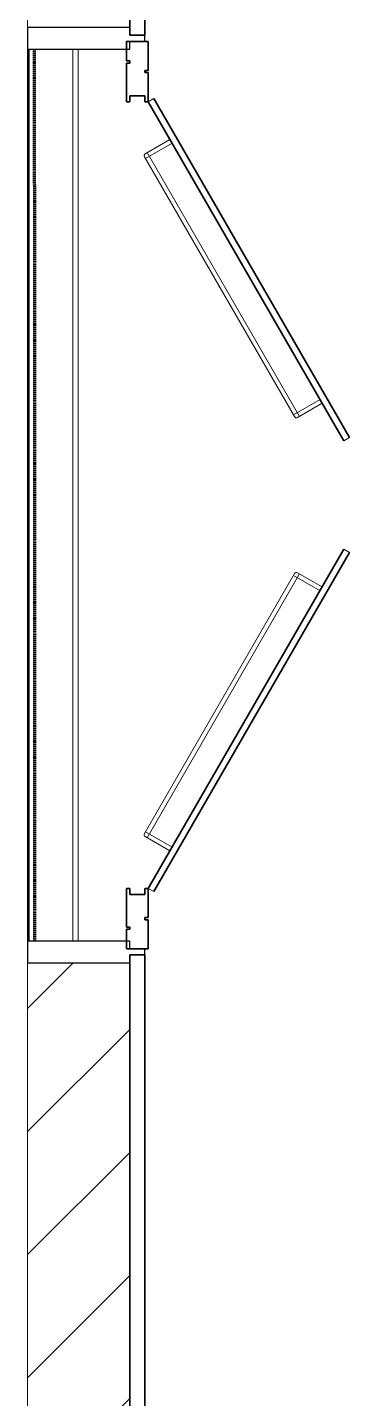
# Model space of a CAD drawing. Header units: millimetres. Extents: x -4948 to 42228, y -4856 to 69378.
# Drawn here: x 37084 to 37824, y 20065 to 23217 of the extents above; entities that cross this region are included whole.
import ezdxf

# ---------------------------------------------------------------- set-up
doc = ezdxf.new("R2010")
doc.units = ezdxf.units.MM
doc.linetypes.add('Штрих 3 х 1_5 мм', pattern=[4.5, 3, -1.5])
for name, color, linetype, lineweight in [('A-AREA', 32, 'Continuous', 9), ('A-FLOR', 192, 'Continuous', 13), ('A-GLAZ-CURT', 52, 'Continuous', 9), ('A-GLAZ-CWMG', 51, 'Continuous', 9), ('A-WALL', 113, 'Continuous', 13)]:
    doc.layers.add(name, color=color, linetype=linetype, lineweight=lineweight)

# ---------------------------------------------------------------- blocks, each defined once
blk = doc.blocks.new('27ELB-RD-AR-0000-BIM_rvt-1-1 этаж отм_ _0_000 лотки')
at = {"layer": 'A-GLAZ-CWMG'}
h = blk.add_hatch(dxfattribs=at)
h.set_pattern_fill('FP_3', color=252, style=0, pattern_type=2)
h.set_pattern_definition([(45, (0, 0), (-141.4214, 141.4214), [])])
h.paths.add_polyline_path([(37084, 19017.1), (37319, 19017.1), (37319, 21067.1), (37084, 21067.1), (37084, 19363.9)], flags=0)
at = {"layer": 'A-AREA', "color": 252, "linetype": 'Штрих 3 х 1_5 мм', "lineweight": 70}
blk.add_line((37101.2, 21117.1), (37100.4, 23167.1), dxfattribs=at)
at = {"layer": 'A-GLAZ-CURT', "color": 252, "lineweight": 35}
for p, q in [((37319, 25285.1), (37319, 23199.1)), ((37354, 23199.1), (37354, 25285.1)), ((37319, 23199.1), (37354, 23199.1)), ((37361.5, 23185.1), (37311.5, 23185.1)), ((37311.5, 23185.1), (37311.5, 23140.1)), ((37361.5, 23118.1), (37361.5, 23185.1)), ((37311.5, 23140.1), (37319.5, 23140.1)), ((37319.5, 23135.1), (37311.5, 23135.1)), ((37311.5, 23135.1), (37311.5, 23046.1)), ((37319.5, 23140.1), (37319.5, 23135.1)), ((37353.5, 23113.1), (37353.5, 23118.1)), ((37353.5, 23118.1), (37361.5, 23118.1)), ((37361.5, 23113.1), (37353.5, 23113.1)), ((37361.5, 23046.1), (37361.5, 23113.1)), ((37311.5, 23046.1), (37319, 23046.1)), ((37319, 23046.1), (37319, 23060.1)), ((37319, 23060.1), (37354, 23060.1)), ((37354, 23060.1), (37354, 23046.1)), ((37354, 23046.1), (37361.5, 23046.1)), ((37361.5, 23046.1), (37811.5, 22266.7)), ((37374.5, 23053.6), (37824.5, 22274.2)), ((37361.5, 21238.1), (37811.5, 22017.5)), ((37374.5, 21230.6), (37824.5, 22010)), ((37319, 21238.1), (37311.5, 21238.1)), ((37311.5, 21238.1), (37311.5, 21149.1)), ((37319, 21224.1), (37319, 21238.1)), ((37354, 21224.1), (37319, 21224.1)), ((37361.5, 21238.1), (37354, 21238.1)), ((37354, 21238.1), (37354, 21224.1)), ((37361.5, 21171.1), (37361.5, 21238.1)), ((37311.5, 21149.1), (37319.5, 21149.1)), ((37319.5, 21149.1), (37319.5, 21144.1)), ((37353.5, 21166.1), (37353.5, 21171.1)), ((37353.5, 21171.1), (37361.5, 21171.1)), ((37361.5, 21166.1), (37353.5, 21166.1)), ((37361.5, 21099.1), (37361.5, 21166.1)), ((37319.5, 21144.1), (37311.5, 21144.1)), ((37311.5, 21144.1), (37311.5, 21099.1)), ((37311.5, 21099.1), (37361.5, 21099.1)), ((37319, 21085.1), (37319, 18999.1)), ((37354, 21085.1), (37319, 21085.1)), ((37354, 18999.1), (37354, 21085.1))]:
    blk.add_line(p, q, dxfattribs=at)
at = {"layer": 'A-GLAZ-CURT', "color": 252}
for p, q in [((37361.5, 23046.1), (37374.5, 23053.6)), ((37354.9, 22926.8), (37411.5, 22959.5)), ((37355.6, 22915.7), (37416.5, 22950.8)), ((37698.1, 22322.4), (37353.1, 22920)), ((37709.3, 22323.1), (37359.3, 22929.3)), ((37695.6, 22326.8), (37756.5, 22361.9)), ((37704.9, 22320.6), (37761.5, 22353.3)), ((37811.5, 22266.7), (37824.5, 22274.2)), ((37811.5, 22017.5), (37824.5, 22010)), ((37698.1, 21961.7), (37352.9, 21363.9)), ((37709.3, 21961.1), (37359.1, 21354.6)), ((37695.6, 21957.4), (37756.5, 21922.3)), ((37704.9, 21963.6), (37761.5, 21930.9)), ((37354.8, 21357.1), (37411.3, 21324.4)), ((37355.4, 21368.2), (37416.3, 21333.1)), ((37361.5, 21238.1), (37374.5, 21230.6))]:
    blk.add_line(p, q, dxfattribs=at)
for centre, start, end in [((37357.4, 22922.5), 120, 210), ((37702.4, 22324.9), 210, 300), ((37702.4, 21959.2), 60, 150), ((37357.3, 21361.4), 150, 240)]:
    blk.add_arc(centre, 5, start, end, dxfattribs=at)
at = {"layer": 'A-GLAZ-CWMG', "color": 252}
for p, q in [((37084, 23217.1), (37084, 25229.6)), ((37084, 19017.1), (37084, 21067.1))]:
    blk.add_line(p, q, dxfattribs=at)
at = {"layer": 'A-GLAZ-CWMG', "color": 252, "lineweight": 25, "extrusion": (0, 0, -1)}
for p, q in [((37319, 23217.1), (37084, 23217.1)), ((37084, 23217.1), (37084, 23167.1)), ((37319, 23199.1), (37319, 23217.1)), ((37354, 23199.1), (37319, 23199.1)), ((37354, 23185.1), (37354, 23199.1)), ((37084, 23167.1), (37319, 23167.1)), ((37319, 23167.1), (37319, 23185.1)), ((37319, 23185.1), (37354, 23185.1)), ((37319, 21117.1), (37084, 21117.1)), ((37084, 21117.1), (37084, 21067.1)), ((37319, 21099.1), (37319, 21117.1)), ((37354, 21099.1), (37319, 21099.1)), ((37319, 21067.1), (37319, 21085.1)), ((37319, 21085.1), (37354, 21085.1)), ((37354, 21085.1), (37354, 21099.1)), ((37084, 21067.1), (37319, 21067.1))]:
    blk.add_line(p, q, dxfattribs=at)
blk = doc.blocks.new('27ELB-RD-KR2-0000-BIM_rvt-1-1 этаж отм_ _0_000 лотки')
at = {"layer": 'A-FLOR', "color": 252, "lineweight": 15}
blk.add_line((37083.9, 18154.5), (37083.9, 25229.7), dxfattribs=at)
at = {"layer": 'A-WALL', "color": 252, "lineweight": 15}
for p, q in [((37084.2, 21117.1), (37084.2, 23167.1)), ((37086.2, 23167.4), (37086.2, 21116.9)), ((37086.2, 21116.9), (37086.2, 23167.4)), ((37088.2, 23167.1), (37088.2, 21117.1)), ((37088.2, 21117.1), (37088.2, 23167.1)), ((37188.2, 21117.1), (37188.2, 23167.1)), ((37200.2, 23167.1), (37200.2, 21117.1))]:
    blk.add_line(p, q, dxfattribs=at)

msp = doc.modelspace()

# ---------------------------------------------------------------- block references
at = {"lineweight": 5}
for name in ['27ELB-RD-KR2-0000-BIM_rvt-1-1 этаж отм_ _0_000 лотки', '27ELB-RD-AR-0000-BIM_rvt-1-1 этаж отм_ _0_000 лотки']:
    msp.add_blockref(name, (0, 0), dxfattribs=at)

doc.saveas('drawing.dxf')
